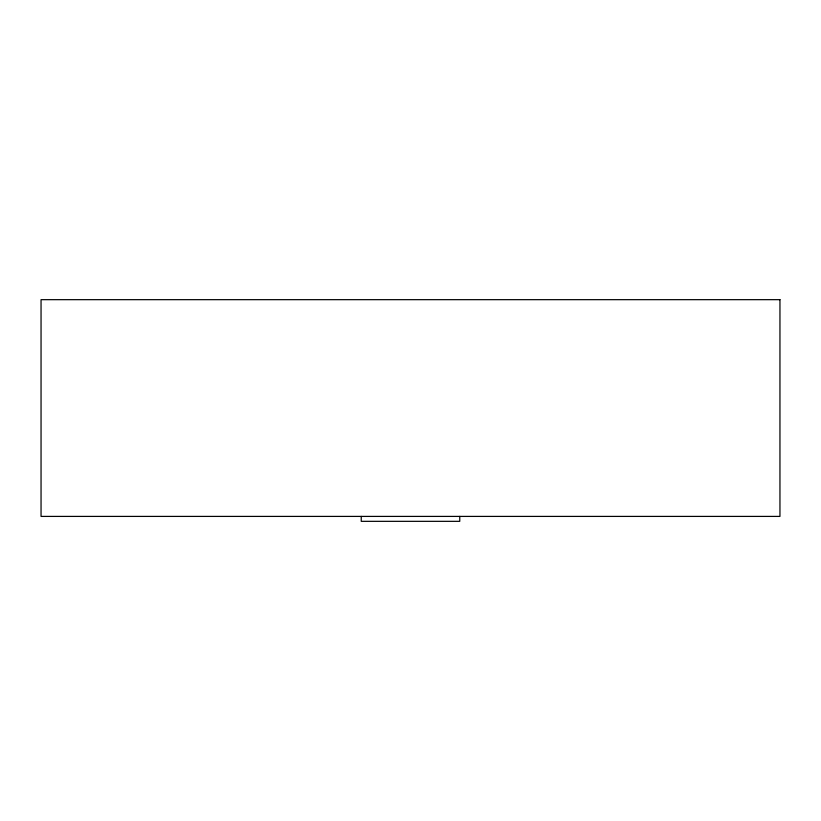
<?xml version="1.0" encoding="UTF-8"?>
<svg xmlns="http://www.w3.org/2000/svg" width="821" height="821" viewBox="0 0 821 821"><rect width="100%" height="100%" fill="white"/><g stroke="black" fill="none" stroke-linecap="round" stroke-linejoin="round"><path stroke-width="1.23" d="M459.76 516.409L459.76 521.335L361.24 521.335L361.24 516.409M779.95 299.665L41.05 299.665L41.05 516.409L779.95 516.409L779.95 299.665"/></g></svg>
